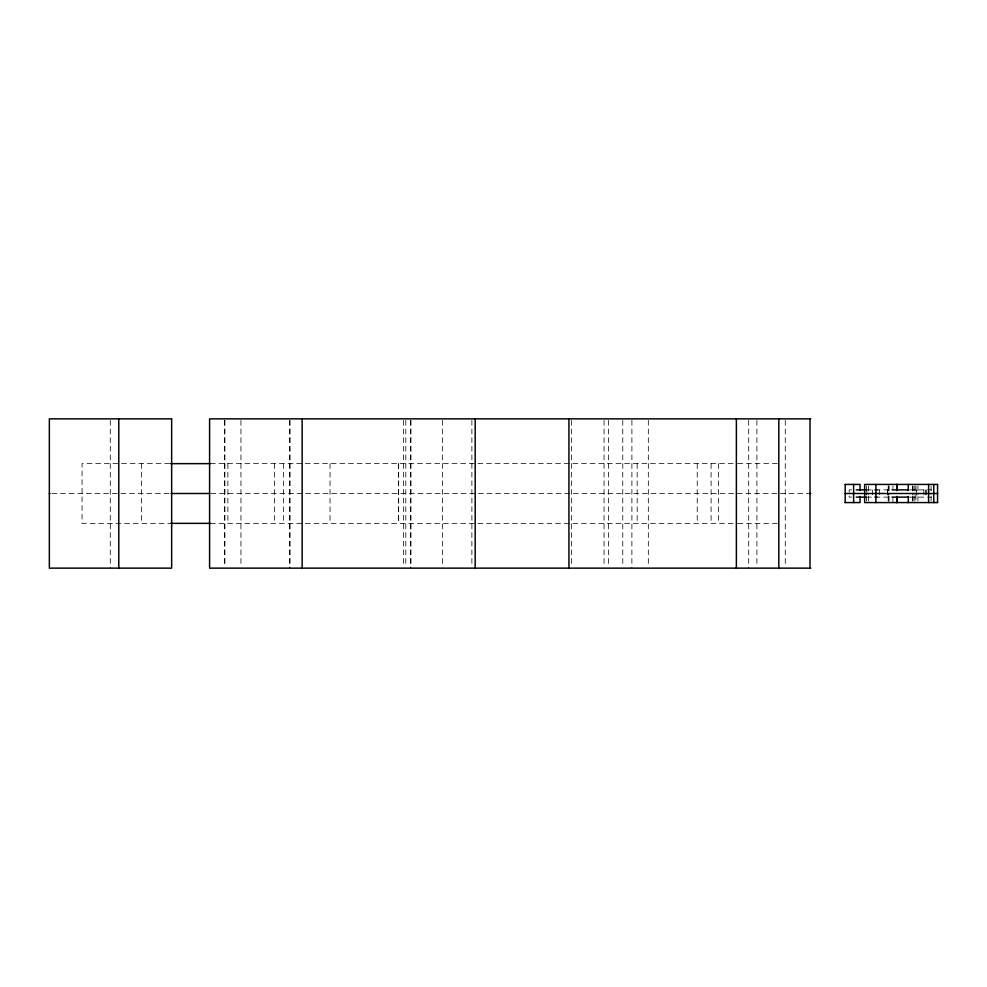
<?xml version="1.0" encoding="UTF-8"?>
<svg xmlns="http://www.w3.org/2000/svg" width="987" height="987" viewBox="0 0 987 987"><rect width="100%" height="100%" fill="white"/><g stroke="black" fill="none" stroke-linecap="round" stroke-linejoin="round"><path stroke-width="0.74" stroke-dasharray="4.93 3.7" d="M169.628 463.643L82.057 463.643L82.057 523.357L169.628 523.357M210.391 463.643L736.981 463.643M737.869 463.643L778.188 463.643M851.645 489.873L849.165 489.873L849.165 497.127L851.645 497.127M866.426 489.873L873.766 489.873M875.087 489.873L891.249 489.873M910.248 489.873L931.457 489.873M51.879 493.5L171.652 493.5M210.885 493.5L810.746 493.5M866.426 497.127L873.766 497.127M875.087 497.127L891.249 497.127M910.248 497.127L931.457 497.127M210.391 523.357L736.981 523.357M737.869 523.357L778.188 523.357M931.111 485.949L931.111 495.005M931.111 496.523L931.111 501.051M926.435 489.873L926.435 497.127M925.547 489.873L925.547 497.127M923.869 489.873L923.869 497.127M917.922 485.949L917.922 495.005M917.922 496.523L917.922 501.051M916.578 489.873L916.578 497.127M915.936 485.949L915.936 502.568M914.826 485.949L914.826 495.005M914.826 496.523L914.826 501.051M913.098 485.949L913.098 495.005M913.098 496.523L913.098 501.051M912.556 485.949L912.556 495.005M912.556 496.523L912.556 501.051M892.927 485.949L892.927 488.972M892.927 498.028L892.927 502.568M889.102 485.949L889.053 495.005M889.102 496.523L889.053 501.051M888.473 485.949L888.473 495.005M888.473 496.523L888.473 501.051M888.189 485.949L888.189 495.005M888.189 496.523L888.189 501.051M887.609 489.873L887.609 497.127M887.597 489.873L887.597 497.127M879.281 489.873L879.281 497.127M872.533 489.873L872.533 497.127M868.461 485.949L868.461 495.005M868.461 496.523L868.461 501.051M866.87 489.873L866.87 497.127M866.45 485.949L866.512 495.005M866.45 496.523L866.512 501.051M785.27 420.388L785.27 566.612M756.906 420.388L756.906 566.612M748.689 420.388L748.689 568.142M718.388 463.643L718.388 523.357M711.084 463.643L711.084 523.357M697.217 463.643L697.217 523.357M648.323 420.388L648.323 566.612M637.17 463.643L637.17 523.357M631.902 420.388L631.89 568.142M622.772 420.388L622.772 566.612M608.547 420.388L608.547 566.612M604.056 420.388L604.056 566.612M571.646 420.388L571.646 566.612M471.885 420.388L471.885 566.612M442.423 420.388L442.423 566.612M410.974 420.388L410.974 568.142M410.493 420.388L410.493 568.142M405.78 420.388L405.78 566.612M403.424 420.388L403.424 566.612M398.662 463.643L398.662 523.357M398.526 463.643L398.526 523.357M330.04 463.643L330.04 523.357M290.079 420.388L290.079 568.142M289.61 420.388L289.61 568.142M283.405 463.643L283.405 523.357M274.522 463.643L274.522 523.357M240.951 420.388L240.951 566.612M227.886 463.643L227.886 523.357M224.913 420.388L224.913 566.612M224.431 420.388L224.431 566.612M141.61 463.643L141.61 523.357M110.273 420.388L110.273 568.142"/><path stroke-width="1.48" d="M810.746 418.858L209.589 418.858L209.589 568.142L810.746 568.142M170.714 463.643L210.391 463.643M845.205 484.432L860.047 484.432L860.047 490.477M937.638 484.432L864.674 484.432L864.649 502.568L937.638 502.568M856.247 489.873L865.229 489.873M875.025 489.873L877.159 489.873M891.952 489.873L908.928 489.873M49.35 493.5L49.979 493.5M171.109 493.5L209.799 493.5M809.784 493.5L810.746 493.5M845.193 493.5L937.65 493.5M856.247 497.127L865.229 497.127M875.025 497.127L877.159 497.127M891.952 497.127L908.928 497.127M845.205 502.568L860.047 502.568L860.047 496.523M170.714 523.357L210.391 523.357M937.564 484.432L937.564 502.568M933.776 484.432L933.776 502.568M928.619 484.432L928.619 502.568M908.287 484.432L908.287 490.477M908.287 496.523L908.287 502.568M896.899 484.432L896.899 490.477M896.899 496.523L896.899 502.568M896.739 484.432L896.739 490.477M896.739 496.523L896.739 502.568M875.888 484.432L875.888 502.568M853.619 484.432L853.619 502.568M845.193 484.432L845.193 502.568M810.006 418.858L810.006 568.142M778.805 418.858L778.805 568.142M736.376 418.858L736.376 568.142M568.931 418.858L568.931 568.142M475.191 418.858L475.191 568.142M302.158 418.858L302.158 568.142M118.773 418.858L118.773 568.142M171.652 418.858L49.35 418.858L49.35 568.142L171.652 568.142L171.652 418.858"/></g></svg>
